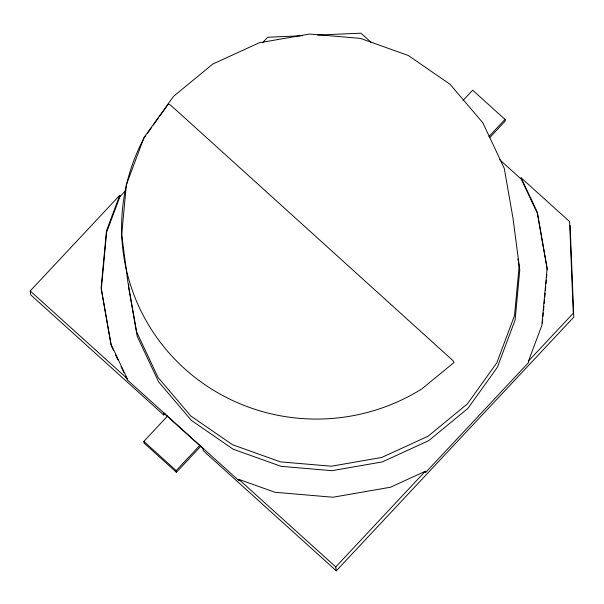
<?xml version="1.0" encoding="UTF-8"?>
<svg xmlns="http://www.w3.org/2000/svg" width="604" height="604" viewBox="0 0 604 604"><rect width="100%" height="100%" fill="white"/><g stroke="black" fill="none" stroke-linecap="round" stroke-linejoin="round"><path stroke-width="0.91" d="M121.683 234.79L126.349 184.764L144.024 137.561M128.811 284.174L128.554 286.953L137.221 336.398L158.633 381.894L191.4 420.429L233.121 449.187L281.056 466.326L331.928 470.675L382.272 461.924L428.651 440.686L467.919 408.395L497.394 367.262L515.121 319.954L519.787 269.928L518.496 262.604M542.354 323.14L542.702 319.403M542.958 316.602L543.306 312.857M543.57 310.056L543.917 306.311M544.181 303.51L544.529 299.773M544.793 296.964L545.14 293.227M545.397 290.418L545.752 286.681M546.008 283.88L546.356 280.135M546.62 277.334L546.884 274.526M111.196 345.631L101.313 289.263L106.629 232.23L119.939 196.685L119.758 195.288L106.447 230.834L101.132 287.866L111.015 344.235L127.134 378.497L127.316 379.893L239.01 480.761L238.829 479.365L274.941 492.275L332.955 497.235L390.373 487.254L425.322 471.256L425.503 472.645L528.689 362.423L528.508 361.033L541.818 325.488L547.133 268.455L537.25 212.087L521.131 177.825L569.595 221.6L573.287 313.204L528.508 361.033M144.077 137.455L173.552 96.323L212.812 64.032L259.199 42.793L309.542 34.043L360.414 38.392L408.349 55.523L450.071 84.288L482.838 122.823L504.249 168.32L512.917 217.765L519.198 265.466L514.51 315.59L496.843 362.777L467.36 403.925L428.085 436.224L381.69 457.47L331.347 466.212L280.452 461.871L232.51 444.733L190.773 415.96L158.089 377.523L136.632 331.936L127.965 282.491L121.744 235.228M145.723 135.704L144.077 137.999A195.824 192.298 -7.5 0 0 126.613 184.296M147.368 133.409L151.755 127.285M153.401 124.99L158.339 118.097M159.433 116.572L168.206 104.318C169.664 103.382 173.34 108.146 175.198 109.264L452.924 360.58L454.019 362.445L421.871 388.878A195.824 192.298 -7.5 0 1 204.416 384.348A195.824 192.298 -7.5 0 1 126.402 185.202M165.005 413.612L163.722 414.978L30.713 294.858L30.2 290.954L119.758 195.288M262.604 42.703L267.723 37.237L302.574 35.727M119.939 196.685L125.685 190.547M200.807 446.235L176.421 472.283L144.069 443.057L143.85 441.388L167.587 416.028M463.026 100.46L472.645 90.177L505.004 119.396L505.223 121.072L489.821 137.523M176.421 472.283L176.202 470.607L199.947 445.246M488.961 136.534L505.004 119.396M570.108 225.503L573.8 317.108L336.277 570.818L335.764 566.914L425.322 471.256M317.644 35.07L360.966 33.182L371.354 42.559M499.674 159.675L521.312 179.222L537.432 213.484L547.315 269.852M30.2 290.954L127.134 378.497M238.829 479.365L335.764 566.914M336.277 570.818L203.269 450.69L202.974 448.462L163.427 412.751L163.722 414.978M143.85 441.388L176.202 470.607M111.589 346.462L113.56 350.645M115.523 354.82L117.878 359.833M121.027 366.522L123.782 372.366M125.745 376.549L126.923 379.055M517.855 258.942L518.179 260.769M521.131 177.825L521.312 179.222"/></g></svg>
